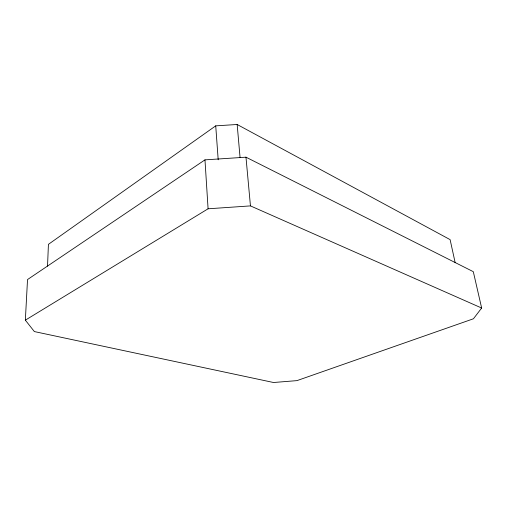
<?xml version="1.0" encoding="UTF-8"?>
<svg xmlns="http://www.w3.org/2000/svg" width="507" height="507" viewBox="0 0 507 507"><rect width="100%" height="100%" fill="white"/><g stroke="black" fill="none" stroke-linecap="round" stroke-linejoin="round"><path stroke-width="0.76" d="M47.531 266.156L48.425 244.342L215.728 125.85L237.162 124.494L450.108 239.627L455.178 262.74M25.35 320.151L27.524 279.553L204.974 159.863L245.977 157.183L473.304 271.682L481.65 308.028L473.437 318.783L296.937 380.63L273.527 382.506L34.362 331.572L25.35 320.151L208.085 208.795L250.452 205.893L481.65 308.028M245.977 157.183L250.452 205.893M237.162 124.494L240.065 157.563M215.728 125.85L218.194 159.787M204.974 159.863L208.085 208.795"/></g></svg>
